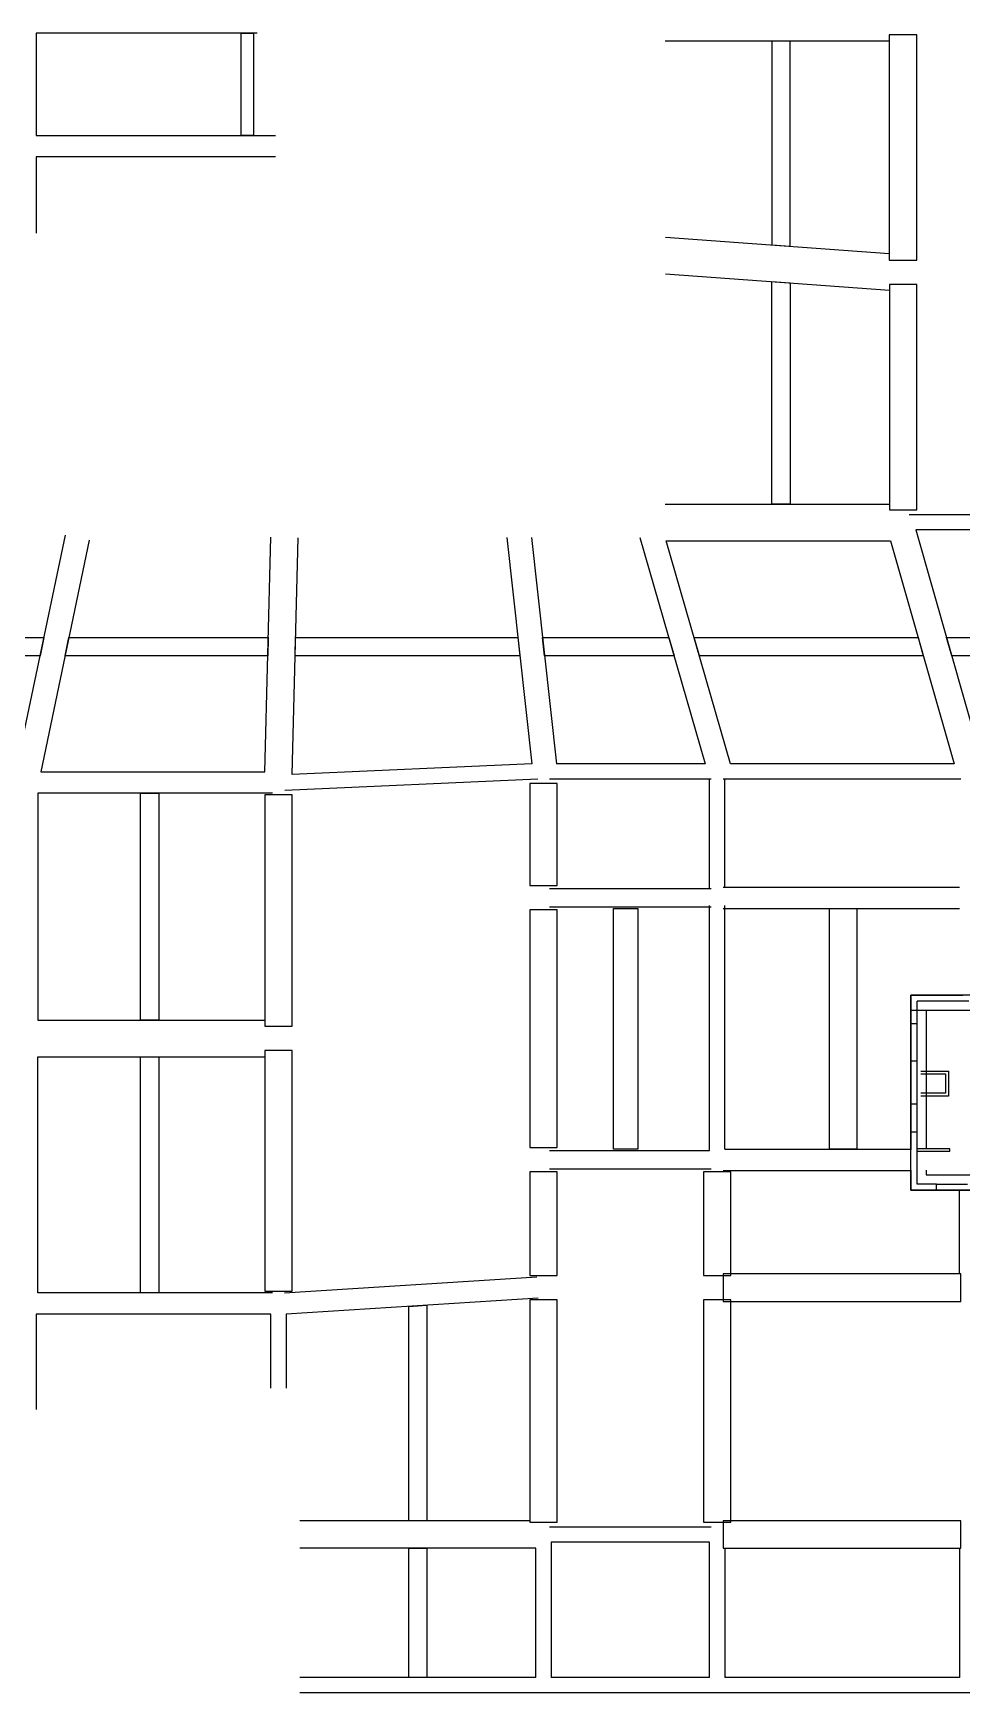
# Model space of a CAD drawing. Header units: metres. Extents: x -681087 to 1033303, y 74272 to 2630761.
# Drawn here: x 254254 to 284734, y 2090534 to 2145014 of the extents above; entities that cross this region are included whole.
import ezdxf

# ---------------------------------------------------------------- set-up
doc = ezdxf.new("R2010")
doc.units = ezdxf.units.M
for name, color, linetype in [('SKELETON_CLEAN', 7, 'Continuous'), ('SKELETON_ISOLATED', 1, 'Continuous'), ('SKELETON_ORIGINAL', 8, 'Continuous')]:
    doc.layers.add(name, color=color, linetype=linetype)

msp = doc.modelspace()

# ---------------------------------------------------------------- linework, layer by layer
at = {"layer": 'SKELETON_CLEAN'}
for p, q in [((261602, 2145014), (254354, 2145014)), ((254354, 2145014), (254354, 2141654)), ((261084, 2141654), (261084, 2145014)), ((261084, 2145014), (261484, 2145014)), ((261484, 2145014), (261484, 2141654)), ((283253, 2144964), (282353, 2144964)), ((282353, 2144964), (282354, 2137564)), ((283254, 2137564), (283253, 2144964)), ((279103, 2144754), (278503, 2144754)), ((278503, 2144754), (278503, 2138063)), ((279103, 2138019), (279103, 2144754)), ((254354, 2141654), (262203, 2141654)), ((261484, 2141654), (261084, 2141654)), ((262203, 2140954), (254354, 2140954)), ((254354, 2140954), (254354, 2138454)), ((278503, 2138063), (279103, 2138019)), ((282354, 2137564), (283254, 2137564)), ((278503, 2136859), (279103, 2136816)), ((278503, 2129554), (278503, 2136859)), ((279103, 2136816), (279103, 2129554)), ((283260, 2136764), (282360, 2136764)), ((282360, 2136764), (282360, 2129364)), ((283260, 2129364), (283260, 2136764)), ((279103, 2129554), (278503, 2129554)), ((282360, 2129364), (283260, 2129364)), ((253663, 2120664), (255311, 2128536)), ((290554, 2128714), (283229, 2128714)), ((283229, 2128714), (285414, 2121034)), ((256094, 2128372), (254502, 2120764)), ((261852, 2120764), (262053, 2128466)), ((262750, 2120675), (262952, 2128443)), ((269803, 2128454), (270623, 2121026)), ((270607, 2128454), (271427, 2121034)), ((274170, 2128454), (276310, 2121034)), ((275031, 2128354), (282395, 2128354)), ((277142, 2121034), (275031, 2128354)), ((282395, 2128354), (284478, 2121034)), ((249730, 2125174), (254607, 2125174)), ((254607, 2125174), (254482, 2124574)), ((255299, 2124574), (255425, 2125174)), ((255425, 2125174), (261967, 2125174)), ((261967, 2125174), (261951, 2124574)), ((262852, 2124574), (262867, 2125174)), ((262867, 2125174), (270165, 2125174)), ((270165, 2125174), (270231, 2124574)), ((271036, 2124574), (270970, 2125174)), ((270970, 2125174), (275116, 2125174)), ((275116, 2125174), (275289, 2124574)), ((276121, 2124574), (275948, 2125174)), ((275948, 2125174), (283300, 2125174)), ((283300, 2125174), (283471, 2124574)), ((284407, 2124574), (284236, 2125174)), ((284236, 2125174), (290554, 2125174)), ((254482, 2124574), (249624, 2124574)), ((261951, 2124574), (255299, 2124574)), ((270231, 2124574), (262852, 2124574)), ((275289, 2124574), (271036, 2124574)), ((283471, 2124574), (276121, 2124574)), ((290554, 2124574), (284407, 2124574)), ((270623, 2121026), (262750, 2120675)), ((276310, 2121034), (271427, 2121034)), ((284478, 2121034), (277142, 2121034)), ((254502, 2120764), (261852, 2120764)), ((271454, 2120384), (270554, 2120384)), ((270554, 2120384), (270554, 2117034)), ((271454, 2117034), (271454, 2120384)), ((262104, 2120064), (254404, 2120064)), ((254404, 2120064), (254404, 2112614)), ((257779, 2120064), (258379, 2120064)), ((257779, 2112614), (257779, 2120064)), ((258379, 2120064), (258379, 2112614)), ((262754, 2120014), (261854, 2120014)), ((261854, 2120014), (261854, 2112414)), ((262754, 2112414), (262754, 2120014)), ((270554, 2117034), (271454, 2117034)), ((271454, 2116234), (270554, 2116234)), ((270554, 2116234), (270554, 2108434)), ((271454, 2108434), (271454, 2116234)), ((273304, 2116284), (274104, 2116284)), ((273304, 2108384), (273304, 2116284)), ((274104, 2116284), (274104, 2108384)), ((276454, 2108334), (276454, 2116384)), ((276954, 2108384), (276954, 2116384)), ((280393, 2116284), (281293, 2116284)), ((280393, 2108384), (280393, 2116284)), ((281293, 2116284), (281293, 2108384)), ((285014, 2113434), (283064, 2113434)), ((283064, 2112494), (283064, 2113434)), ((285264, 2112934), (283064, 2112934)), ((284964, 2113234), (283264, 2113234)), ((283264, 2112494), (283264, 2113234)), ((254404, 2112614), (261854, 2112614)), ((258379, 2112614), (257779, 2112614)), ((261854, 2112414), (262754, 2112414)), ((283264, 2112494), (283064, 2112494)), ((283264, 2111274), (283264, 2112494)), ((254404, 2103664), (254404, 2111414)), ((254404, 2111414), (261854, 2111414)), ((257779, 2111414), (258379, 2111414)), ((257779, 2103664), (257779, 2111414)), ((258379, 2111414), (258379, 2103664)), ((262754, 2111614), (261854, 2111614)), ((261854, 2111614), (261854, 2103714)), ((262754, 2103714), (262754, 2111614)), ((283264, 2111274), (283064, 2111274)), ((283064, 2109854), (283064, 2111274)), ((283264, 2109854), (283264, 2111274)), ((283394, 2110944), (284294, 2110944)), ((283394, 2110854), (284204, 2110854)), ((284204, 2110854), (284204, 2110214)), ((284294, 2110944), (284294, 2110124)), ((284204, 2110214), (283394, 2110214)), ((284294, 2110124), (283394, 2110124)), ((283264, 2109854), (283064, 2109854)), ((283264, 2108934), (283264, 2109854)), ((283264, 2108934), (283064, 2108934)), ((283264, 2107234), (283264, 2108934)), ((270554, 2108434), (271454, 2108434)), ((274104, 2108384), (273304, 2108384)), ((276954, 2108384), (283083, 2108384)), ((281293, 2108384), (280393, 2108384)), ((284344, 2108394), (283264, 2108394)), ((284344, 2108304), (284344, 2108394)), ((271204, 2108334), (276454, 2108334)), ((284344, 2108304), (283264, 2108304)), ((271454, 2107634), (270554, 2107634)), ((270554, 2107634), (270554, 2104234)), ((271454, 2104234), (271454, 2107634)), ((277154, 2107634), (276254, 2107634)), ((276254, 2107634), (276254, 2104234)), ((277154, 2104234), (277154, 2107634)), ((283564, 2107694), (283564, 2107534)), ((283564, 2107534), (285534, 2107534)), ((283899, 2107034), (283064, 2107034)), ((285034, 2107034), (283064, 2107034)), ((283899, 2107234), (283264, 2107234)), ((283899, 2107034), (283899, 2107234)), ((283899, 2107234), (284919, 2107234)), ((270554, 2104234), (271454, 2104234)), ((276254, 2104234), (277154, 2104234)), ((284704, 2104285), (276904, 2104284)), ((276904, 2104284), (276904, 2103384)), ((284704, 2103385), (284704, 2104285)), ((262104, 2103664), (254404, 2103664)), ((258379, 2103664), (257779, 2103664)), ((261854, 2103714), (262754, 2103714)), ((270825, 2103485), (262554, 2102967)), ((262054, 2102964), (254354, 2102964)), ((254354, 2102964), (254354, 2099834)), ((262054, 2100534), (262054, 2102964)), ((262554, 2102967), (262554, 2100534)), ((266579, 2103219), (267179, 2103256)), ((266579, 2096184), (266579, 2103219)), ((267179, 2103256), (267179, 2096184)), ((271453, 2103434), (270553, 2103434)), ((270553, 2103434), (270554, 2096134)), ((271454, 2096134), (271453, 2103434)), ((277153, 2103434), (276253, 2103434)), ((276253, 2103434), (276254, 2096134)), ((276904, 2103384), (284704, 2103385)), ((277154, 2096134), (277153, 2103434)), ((267179, 2096184), (266579, 2096184)), ((270554, 2096134), (271454, 2096134)), ((276254, 2096134), (277154, 2096134)), ((276904, 2096184), (276904, 2095284)), ((284704, 2096184), (276904, 2096184)), ((284704, 2095284), (284704, 2096184)), ((276454, 2095484), (271254, 2095484)), ((271254, 2095484), (271254, 2091034)), ((276454, 2091034), (276454, 2095484)), ((270754, 2095284), (263003, 2095284)), ((266579, 2095284), (267179, 2095284)), ((266579, 2091034), (266579, 2095284)), ((267179, 2095284), (267179, 2091034)), ((270754, 2091034), (270754, 2095284)), ((276904, 2095284), (284704, 2095284)), ((276954, 2095284), (276954, 2091034)), ((284654, 2095284), (284654, 2091034)), ((270754, 2091034), (263004, 2091034)), ((267179, 2091034), (266579, 2091034)), ((276454, 2091034), (271254, 2091034)), ((284654, 2091034), (276954, 2091034)), ((325750, 2090534), (270984, 2090534))]:
    msp.add_line(p, q, dxfattribs=at)
at = {"layer": 'SKELETON_ISOLATED'}
for p, q in [((282353, 2144754), (275002, 2144754)), ((275003, 2138316), (282354, 2137784)), ((275003, 2137113), (282360, 2136580)), ((275002, 2129554), (282360, 2129554)), ((283004, 2129214), (290804, 2129214)), ((262515, 2120164), (270815, 2120534)), ((271204, 2120534), (276504, 2120534)), ((276454, 2116934), (276454, 2120534)), ((276904, 2120534), (284704, 2120534)), ((276954, 2116984), (276954, 2120534)), ((271204, 2116934), (276504, 2116934)), ((276904, 2116984), (284654, 2116984)), ((271204, 2116334), (276504, 2116334)), ((276904, 2116284), (284654, 2116284)), ((283564, 2112934), (283564, 2108394)), ((283064, 2110234), (283064, 2110914)), ((283064, 2107364), (283064, 2107984)), ((271204, 2107734), (276504, 2107734)), ((276904, 2107684), (283083, 2107684)), ((284654, 2104284), (284654, 2107034)), ((262504, 2103665), (270782, 2104184)), ((270554, 2096184), (263003, 2096184)), ((271204, 2095984), (276504, 2095984))]:
    msp.add_line(p, q, dxfattribs=at)
at = {"layer": 'SKELETON_ORIGINAL'}
for p, q in [((261602, 2145014), (254354, 2145014)), ((254354, 2145014), (254354, 2141654)), ((261084, 2141654), (261084, 2145014)), ((261084, 2145014), (261484, 2145014)), ((261484, 2145014), (261484, 2141654)), ((283253, 2144964), (282353, 2144964)), ((282353, 2144964), (282354, 2137564)), ((283254, 2137564), (283253, 2144964)), ((282353, 2144754), (275002, 2144754)), ((279103, 2144754), (278503, 2144754)), ((278503, 2144754), (278503, 2138063)), ((279103, 2138019), (279103, 2144754)), ((254354, 2141654), (262203, 2141654)), ((261484, 2141654), (261084, 2141654)), ((262203, 2140954), (254354, 2140954)), ((254354, 2140954), (254354, 2138454)), ((275003, 2138316), (282354, 2137784)), ((278503, 2138063), (279103, 2138019)), ((282354, 2137564), (283254, 2137564)), ((275003, 2137113), (282360, 2136580)), ((278503, 2136859), (279103, 2136816)), ((278503, 2129554), (278503, 2136859)), ((279103, 2136816), (279103, 2129554)), ((283260, 2136764), (282360, 2136764)), ((282360, 2136764), (282360, 2129364)), ((283260, 2129364), (283260, 2136764)), ((275002, 2129554), (282360, 2129554)), ((279103, 2129554), (278503, 2129554)), ((282360, 2129364), (283260, 2129364)), ((283004, 2129214), (290804, 2129214)), ((253663, 2120664), (255311, 2128536)), ((290554, 2128714), (283229, 2128714)), ((283229, 2128714), (285414, 2121034)), ((256094, 2128372), (254502, 2120764)), ((261852, 2120764), (262053, 2128466)), ((262750, 2120675), (262952, 2128443)), ((269803, 2128454), (270623, 2121026)), ((270607, 2128454), (271427, 2121034)), ((274170, 2128454), (276310, 2121034)), ((275031, 2128354), (282395, 2128354)), ((277142, 2121034), (275031, 2128354)), ((282395, 2128354), (284478, 2121034)), ((249730, 2125174), (254607, 2125174)), ((254607, 2125174), (254482, 2124574)), ((255299, 2124574), (255425, 2125174)), ((255425, 2125174), (261967, 2125174)), ((261967, 2125174), (261951, 2124574)), ((262852, 2124574), (262867, 2125174)), ((262867, 2125174), (270165, 2125174)), ((270165, 2125174), (270231, 2124574)), ((271036, 2124574), (270970, 2125174)), ((270970, 2125174), (275116, 2125174)), ((275116, 2125174), (275289, 2124574)), ((276121, 2124574), (275948, 2125174)), ((275948, 2125174), (283300, 2125174)), ((283300, 2125174), (283471, 2124574)), ((284407, 2124574), (284236, 2125174)), ((284236, 2125174), (290554, 2125174)), ((254482, 2124574), (249624, 2124574)), ((261951, 2124574), (255299, 2124574)), ((270231, 2124574), (262852, 2124574)), ((275289, 2124574), (271036, 2124574)), ((283471, 2124574), (276121, 2124574)), ((290554, 2124574), (284407, 2124574)), ((270623, 2121026), (262750, 2120675)), ((276310, 2121034), (271427, 2121034)), ((284478, 2121034), (277142, 2121034)), ((254502, 2120764), (261852, 2120764)), ((262515, 2120164), (270815, 2120534)), ((271454, 2120384), (270554, 2120384)), ((270554, 2120384), (270554, 2117034)), ((271204, 2120534), (276504, 2120534)), ((271454, 2117034), (271454, 2120384)), ((276454, 2116934), (276454, 2120534)), ((276904, 2120534), (284704, 2120534)), ((276954, 2116984), (276954, 2120534)), ((262104, 2120064), (254404, 2120064)), ((254404, 2120064), (254404, 2112614)), ((257779, 2120064), (258379, 2120064)), ((257779, 2112614), (257779, 2120064)), ((258379, 2120064), (258379, 2112614)), ((262754, 2120014), (261854, 2120014)), ((261854, 2120014), (261854, 2112414)), ((262754, 2112414), (262754, 2120014)), ((270554, 2117034), (271454, 2117034)), ((271204, 2116934), (276504, 2116934)), ((276904, 2116984), (284654, 2116984)), ((271454, 2116234), (270554, 2116234)), ((270554, 2116234), (270554, 2108434)), ((271204, 2116334), (276504, 2116334)), ((271454, 2108434), (271454, 2116234)), ((273304, 2116284), (274104, 2116284)), ((273304, 2108384), (273304, 2116284)), ((274104, 2116284), (274104, 2108384)), ((276454, 2108334), (276454, 2116384)), ((276904, 2116284), (284654, 2116284)), ((276954, 2108384), (276954, 2116384)), ((280393, 2116284), (281293, 2116284)), ((280393, 2108384), (280393, 2116284)), ((281293, 2116284), (281293, 2108384)), ((284764, 2113434), (283064, 2113434)), ((283064, 2112494), (283064, 2113434)), ((283064, 2107034), (283064, 2113434)), ((283064, 2113434), (284764, 2113434)), ((285264, 2113434), (283064, 2113434)), ((283064, 2113434), (283064, 2108394)), ((285264, 2112934), (283064, 2112934)), ((284964, 2113234), (283264, 2113234)), ((283264, 2112494), (283264, 2113234)), ((283564, 2112934), (283564, 2108394)), ((254404, 2112614), (261854, 2112614)), ((258379, 2112614), (257779, 2112614)), ((261854, 2112414), (262754, 2112414)), ((283264, 2112494), (283064, 2112494)), ((283264, 2111274), (283264, 2112494)), ((254404, 2103664), (254404, 2111414)), ((254404, 2111414), (261854, 2111414)), ((257779, 2111414), (258379, 2111414)), ((257779, 2103664), (257779, 2111414)), ((258379, 2111414), (258379, 2103664)), ((262754, 2111614), (261854, 2111614)), ((261854, 2111614), (261854, 2103714)), ((262754, 2103714), (262754, 2111614)), ((283264, 2111274), (283064, 2111274)), ((283064, 2109854), (283064, 2111274)), ((283264, 2109854), (283264, 2111274)), ((283394, 2110944), (284294, 2110944)), ((283394, 2110854), (284204, 2110854)), ((284204, 2110854), (284204, 2110214)), ((284294, 2110944), (284294, 2110124)), ((284204, 2110214), (283394, 2110214)), ((284294, 2110124), (283394, 2110124)), ((283264, 2109854), (283064, 2109854)), ((283264, 2108934), (283264, 2109854)), ((283064, 2107034), (283064, 2108934)), ((283264, 2108934), (283064, 2108934)), ((283264, 2107234), (283264, 2108934)), ((270554, 2108434), (271454, 2108434)), ((274104, 2108384), (273304, 2108384)), ((276954, 2108384), (283083, 2108384)), ((281293, 2108384), (280393, 2108384)), ((284344, 2108394), (283264, 2108394)), ((284344, 2108304), (284344, 2108394)), ((271204, 2108334), (276454, 2108334)), ((284344, 2108304), (283264, 2108304)), ((271454, 2107634), (270554, 2107634)), ((270554, 2107634), (270554, 2104234)), ((271204, 2107734), (276504, 2107734)), ((271454, 2104234), (271454, 2107634)), ((277154, 2107634), (276254, 2107634)), ((276254, 2107634), (276254, 2104234)), ((276904, 2107684), (283083, 2107684)), ((277154, 2104234), (277154, 2107634)), ((283064, 2107694), (283064, 2107034)), ((283564, 2107694), (283564, 2107534)), ((283564, 2107534), (285534, 2107534)), ((283899, 2107034), (283064, 2107034)), ((285034, 2107034), (283064, 2107034)), ((283064, 2107034), (285034, 2107034)), ((283899, 2107234), (283264, 2107234)), ((283899, 2107034), (283899, 2107234)), ((283899, 2107234), (284919, 2107234)), ((284654, 2104284), (284654, 2107034)), ((262504, 2103665), (270782, 2104184)), ((270554, 2104234), (271454, 2104234)), ((276254, 2104234), (277154, 2104234)), ((284704, 2104285), (276904, 2104284)), ((276904, 2104284), (276904, 2103384)), ((284704, 2103385), (284704, 2104285)), ((262104, 2103664), (254404, 2103664)), ((258379, 2103664), (257779, 2103664)), ((261854, 2103714), (262754, 2103714)), ((270825, 2103485), (262554, 2102967)), ((262054, 2102964), (254354, 2102964)), ((254354, 2102964), (254354, 2099834)), ((262054, 2100534), (262054, 2102964)), ((262554, 2102967), (262554, 2100534)), ((266579, 2103219), (267179, 2103256)), ((266579, 2096184), (266579, 2103219)), ((267179, 2103256), (267179, 2096184)), ((271453, 2103434), (270553, 2103434)), ((270553, 2103434), (270554, 2096134)), ((271454, 2096134), (271453, 2103434)), ((277153, 2103434), (276253, 2103434)), ((276253, 2103434), (276254, 2096134)), ((276904, 2103384), (284704, 2103385)), ((277154, 2096134), (277153, 2103434)), ((270554, 2096184), (263003, 2096184)), ((267179, 2096184), (266579, 2096184)), ((270554, 2096134), (271454, 2096134)), ((271204, 2095984), (276504, 2095984)), ((276254, 2096134), (277154, 2096134)), ((276904, 2096184), (276904, 2095284)), ((284704, 2096184), (276904, 2096184)), ((284704, 2095284), (284704, 2096184)), ((276454, 2095484), (271254, 2095484)), ((271254, 2095484), (271254, 2091034)), ((276454, 2091034), (276454, 2095484)), ((270754, 2095284), (263003, 2095284)), ((266579, 2095284), (267179, 2095284)), ((266579, 2091034), (266579, 2095284)), ((267179, 2095284), (267179, 2091034)), ((270754, 2091034), (270754, 2095284)), ((276904, 2095284), (284704, 2095284)), ((276954, 2095284), (276954, 2091034)), ((284654, 2095284), (284654, 2091034)), ((270754, 2091034), (263004, 2091034)), ((267179, 2091034), (266579, 2091034)), ((276454, 2091034), (271254, 2091034)), ((284654, 2091034), (276954, 2091034)), ((325750, 2090534), (263004, 2090534)), ((325750, 2090534), (278964, 2090534))]:
    msp.add_line(p, q, dxfattribs=at)

doc.saveas('drawing.dxf')
